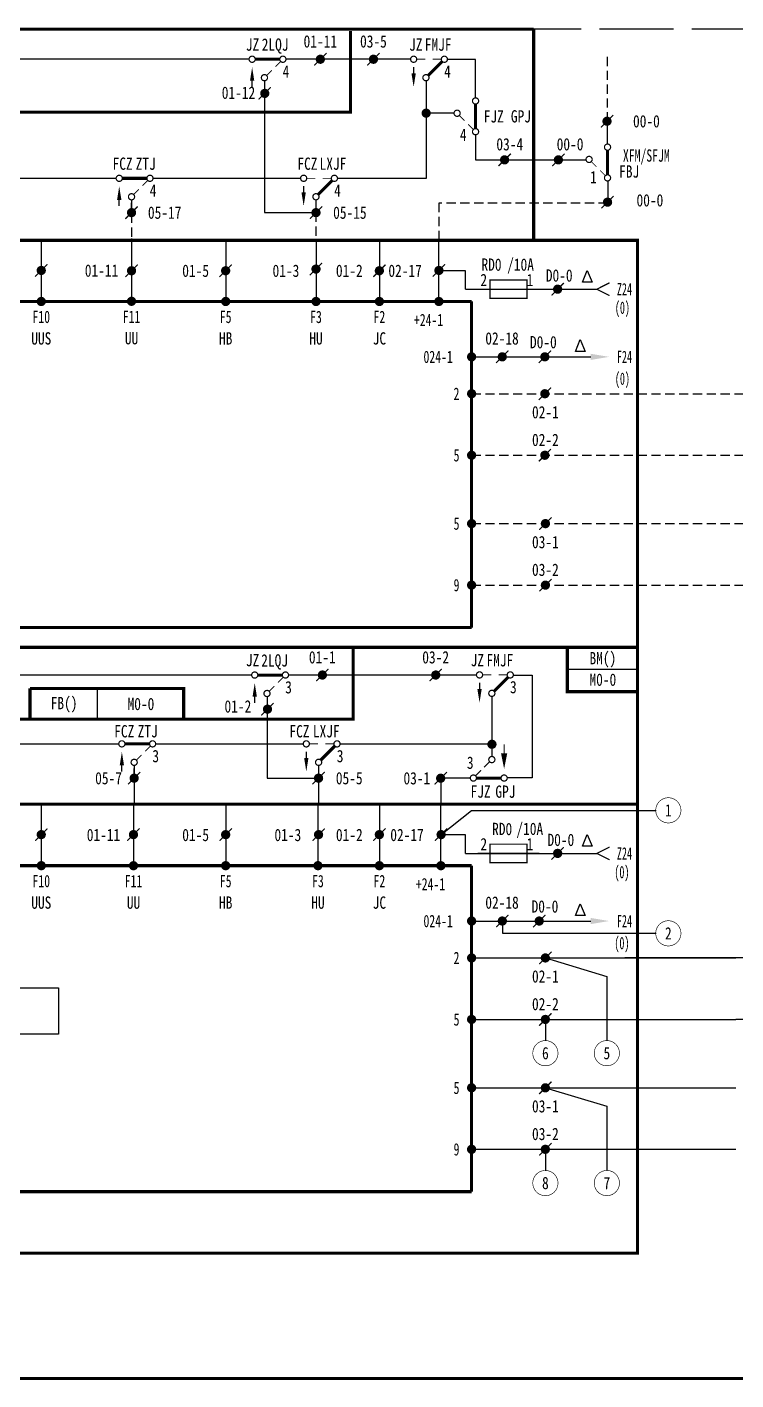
# Model space of a CAD drawing. Header units: millimetres. Extents: x -451 to 0, y -220 to 0.
# Drawn here: x -300.1 to -184.8, y -219.7 to 0.3 of the extents above; entities that cross this region are included whole.
import ezdxf
from ezdxf.enums import TextEntityAlignment as Align

# ---------------------------------------------------------------- set-up
doc = ezdxf.new("R2010")
doc.units = ezdxf.units.MM
doc.linetypes.add('ACAD_ISO02W100', pattern=[15, 12, -3])
doc.linetypes.add('DASHEDX2', pattern=[1.5, 1, -0.5])
for name, color, linetype in [('define', 7, 'Continuous'), ('hide', 7, 'Continuous'), ('tie', 7, 'Continuous')]:
    doc.layers.add(name, color=color, linetype=linetype)

# ---------------------------------------------------------------- blocks, each defined once
blk = doc.blocks.new('JY')
at = {"const_width": 0.75}
blk.add_lwpolyline([(0.375, 0, -1), (-0.375, 0, -1)], format="xyb", close=True, dxfattribs=at)
at = {"width": 0.7}
blk.add_attdef('Z20', text='', height=2, dxfattribs=at).set_placement((1.5, 0), align=Align.MIDDLE_LEFT)
blk = doc.blocks.new('JX')
at = {"const_width": 0.75}
blk.add_lwpolyline([(-0.375, 0, 1), (0.375, 0, 1)], format="xyb", close=True, dxfattribs=at)
at = {"width": 0.7}
blk.add_attdef('Z20', text='', height=2, dxfattribs=at).set_placement((0, -3.5), align=Align.CENTER)
blk = doc.blocks.new('D1')
at = {"const_width": 0.2}
for points in [[(0, 0.5, -1), (0, -0.5, -1), (0, 0.5)], [(5, 0.5, -1), (5, -0.5, -1), (5, 0.5)], [(3, -2.5, -1), (3, -3.5, -1), (3, -2.5)]]:
    blk.add_lwpolyline(points, format="xyb", dxfattribs=at)
for points, const_width in [([(4.5, 0), (0.5, 0)], 0.5), ([(1.25, -1.25), (0.31, -0.31)], 0.2), ([(2.68, -2.68), (1.75, -1.75)], 0.2)]:
    blk.add_lwpolyline(points, dxfattribs=dict(const_width=const_width))

msp = doc.modelspace()

# ---------------------------------------------------------------- linework, layer by layer
at = {"color": 7}
for p, q in [((-247.52, -0.31), (-247.52, -13.49)), ((-247.52, -13.49), (-378.04, -13.49)), ((-373.08, -24.26), (-285.64, -24.26)), ((-279.64, -24.26), (-255.64, -24.26)), ((-283.14, -29.84), (-283.14, -28.27)), ((-253.14, -27.77), (-253.14, -30.03)), ((-297.82, -34.29), (-297.82, -44.29)), ((-283.14, -34.07), (-283.14, -44.07)), ((-267.82, -34.29), (-267.82, -44.29)), ((-253.13, -34.29), (-253.13, -44.29)), ((-242.82, -34.29), (-242.82, -44.29)), ((-233.14, -44.29), (-233.14, -34.29)), ((-228.82, -39.29), (-233.11, -39.29)), ((-228.82, -42.29), (-228.82, -39.29)), ((-228.82, -42.29), (-207.45, -42.29)), ((-227.82, -53.29), (-208.45, -53.29)), ((-227.82, -59.29), (-227.82, -59.29)), ((-227.82, -69.29), (-227.82, -69.29)), ((-227.82, -80.41), (-227.82, -80.41)), ((-227.82, -90.41), (-227.82, -90.41)), ((-288.66, -112.21), (-288.66, -107.21)), ((-224.53, -108.52), (-224.53, -118.31)), ((-372.66, -116.22), (-285.21, -116.22)), ((-279.21, -116.22), (-255.21, -116.22)), ((-249.21, -116.22), (-224.53, -116.22)), ((-282.71, -119.73), (-282.71, -126.03)), ((-282.71, -121.8), (-282.71, -120.23)), ((-252.71, -119.73), (-252.71, -120.58)), ((-252.71, -120.23), (-252.71, -126.03)), ((-297.82, -126.03), (-297.82, -136.03)), ((-282.82, -126.03), (-282.82, -136.03)), ((-267.82, -126.03), (-267.82, -136.03)), ((-252.82, -126.03), (-252.82, -136.03)), ((-242.82, -126.03), (-242.82, -136.03)), ((-232.82, -136.03), (-232.82, -126.03)), ((-232.82, -131.03), (-227.82, -127.03)), ((-227.82, -127.03), (-197.82, -127.03)), ((-228.82, -131.03), (-232.82, -131.03)), ((-228.82, -134.03), (-228.82, -131.03)), ((-228.82, -134.03), (-207.45, -134.03)), ((-227.82, -145.03), (-208.45, -145.03)), ((-222.82, -145.03), (-222.82, -147.03)), ((-222.82, -147.03), (-197.82, -147.03)), ((-227.82, -151.03), (-227.82, -151.03)), ((-227.82, -151.03), (-184.82, -151.03)), ((-215.82, -151.03), (-205.82, -154.03)), ((-125.35, -151.03), (-184.82, -151.03)), ((-205.82, -154.03), (-205.82, -164.52)), ((-227.82, -161.03), (-227.82, -161.03)), ((-227.82, -161.03), (-184.82, -161.03)), ((-215.82, -161.03), (-215.82, -164.52)), ((-135.35, -161.03), (-184.82, -161.03)), ((-227.82, -172.15), (-227.82, -172.15)), ((-227.82, -172.15), (-184.82, -172.15)), ((-215.82, -172.15), (-205.82, -175.15)), ((-205.82, -175.15), (-205.82, -185.64)), ((-227.82, -182.15), (-227.82, -182.15)), ((-227.82, -182.15), (-184.82, -182.15)), ((-215.82, -182.15), (-215.82, -185.64))]:
    msp.add_line(p, q, dxfattribs=at)
for p, q in [((-264.02, -4.9), (-309.65, -4.9)), ((-237.75, -4.9), (-258.02, -4.9)), ((-205.66, -24.65), (-205.66, -28.01)), ((-263.6, -105.03), (-309.22, -105.03)), ((-226.95, -105.03), (-257.6, -105.03)), ((-200.71, -104.14), (-212.24, -104.14)), ((-184.82, -151.03), (-202.87, -151.03))]:
    msp.add_line(p, q)
at = {"linetype": 'DASHEDX2', "ltscale": 1.5}
for p, q in [((-205.73, -15.01), (-205.73, -4.48)), ((-283.14, -27.77), (-283.14, -34.07)), ((-253.14, -29.85), (-253.14, -34.07))]:
    msp.add_line(p, q, dxfattribs=at)
at = {"color": 7, "linetype": 'DASHEDX2', "ltscale": 1.5}
for p, q in [((-205.73, -15.35), (-205.73, -14.56)), ((-227.82, -59.29), (-177.59, -59.29)), ((-227.82, -69.29), (-177.59, -69.29)), ((-227.82, -80.41), (-177.59, -80.41)), ((-227.82, -90.41), (-177.59, -90.41))]:
    msp.add_line(p, q, dxfattribs=at)
at = {"color": 7}
for points, const_width in [([(-100.9, 0), (-100.9, -219.4), (-450.73, -219.4)], 0.5), ([(-217.72, 0.08), (-217.72, -34.34)], 0.5), ([(-247.52, -0.31), (-247.52, -13.49), (-406.33, -13.49), (-406.33, -34.34)], 0.5), ([(-253.42, -5.9), (-251.42, -3.9)], 0.2), ([(-244.78, -5.9), (-242.78, -3.9)], 0.2), ([(-263.02, -4.9), (-259.02, -4.9)], 0.5), ([(-258.88, -5.25), (-259.72, -6.1)], 0.15), ([(-236.75, -4.9), (-235.35, -4.9)], 0.15), ([(-232.6, -5.25), (-234.89, -7.54)], 0.5), ([(-234.15, -4.9), (-232.75, -4.9)], 0.15), ([(-260.32, -6.7), (-261.17, -7.54)], 0.15), ([(-262.47, -11.45), (-260.47, -9.45)], 0.2), ([(-206.8, -15.98), (-204.8, -13.98)], 0.2), ([(-223.45, -22.26), (-221.45, -20.26)], 0.2), ([(-214.71, -22.26), (-212.71, -20.26)], 0.2), ([(-284.64, -24.26), (-280.64, -24.26)], 0.5), ([(-254.64, -24.26), (-253.24, -24.26)], 0.15), ([(-252.04, -24.26), (-250.64, -24.26)], 0.15), ([(-281.94, -26.06), (-282.78, -26.9)], 0.15), ([(-280.49, -24.61), (-281.34, -25.46)], 0.15), ([(-250.49, -24.61), (-252.78, -26.9)], 0.5), ([(-206.71, -29.14), (-204.71, -27.14)], 0.2), ([(-284.14, -30.84), (-282.14, -28.84)], 0.2), ([(-254.13, -30.84), (-252.13, -28.84)], 0.2), ([(-247.1, -100.53), (-247.1, -112.21), (-377.79, -112.21), (-377.79, -100.46)], 0.5), ([(-212.25, -100.53), (-212.25, -107.74), (-200.72, -107.74)], 0.5), ([(-262.6, -105.03), (-258.6, -105.03)], 0.5), ([(-258.46, -105.39), (-259.3, -106.23)], 0.15), ([(-253.1, -106.03), (-251.1, -104.03)], 0.2), ([(-234.66, -106.03), (-232.66, -104.03)], 0.2), ([(-226.03, -105.01), (-224.63, -105.01)], 0.15), ([(-221.88, -105.37), (-224.17, -107.66)], 0.5), ([(-223.43, -105.01), (-222.03, -105.01)], 0.15), ([(-299.66, -107.21), (-274.66, -107.21), (-274.66, -112.21)], 0.5), ([(-299.66, -107.21), (-299.66, -112.21), (-274.66, -112.21)], 0.5), ([(-259.9, -106.83), (-260.75, -107.68)], 0.15), ([(-262.03, -111.58), (-260.03, -109.58)], 0.2), ([(-284.21, -116.22), (-280.21, -116.22)], 0.5), ([(-280.07, -116.57), (-280.91, -117.42)], 0.15), ([(-254.21, -116.22), (-252.81, -116.22)], 0.15), ([(-250.07, -116.57), (-252.36, -118.86)], 0.5), ([(-251.61, -116.22), (-250.21, -116.22)], 0.15), ([(-222.53, -117.78), (-222.53, -116.28)], 0.2), ([(-281.51, -118.02), (-282.36, -118.86)], 0.15), ([(-283.71, -122.8), (-281.71, -120.8)], 0.2), ([(-253.71, -122.8), (-251.71, -120.8)], 0.2), ([(-233.85, -122.81), (-231.85, -120.81)], 0.2), ([(-200.82, -126.03), (-200.82, -199.04), (-426.66, -199.04), (-426.66, -126.03), (-200.82, -126.03)], 0.5), ([(-415.82, -136.03), (-227.82, -136.03)], 0.5), ([(-227.82, -189.04), (-227.82, -136.03)], 0.5), ([(-415.82, -189.04), (-227.82, -189.04)], 0.5)]:
    msp.add_lwpolyline(points, dxfattribs=dict(at, const_width=const_width))
for points, const_width in [([(-264.02, -4.9, 1), (-263.02, -4.9, 1)], 0.2), ([(-259.02, -4.9, 1), (-258.02, -4.9, 1)], 0.2), ([(-252.8, -4.9, 1), (-252.05, -4.9, 1)], 0.75), ([(-244.16, -4.9, 1), (-243.41, -4.9, 1)], 0.75), ([(-237.75, -4.9, 1), (-236.75, -4.9, 1)], 0.2), ([(-232.75, -4.9, 1), (-231.75, -4.9, 1)], 0.2), ([(-262.02, -7.9, 1), (-261.02, -7.9, 1)], 0.2), ([(-235.75, -7.9, 1), (-234.75, -7.9, 1)], 0.2), ([(-261.84, -10.45, 1), (-261.09, -10.45, 1)], 0.75), ([(-234.84, -13.67, -1), (-235.59, -13.67, -1)], 0.75), ([(-206.17, -14.98, 1), (-205.42, -14.98, 1)], 0.75), ([(-222.83, -21.26, 1), (-222.08, -21.26, 1)], 0.75), ([(-214.08, -21.26, 1), (-213.33, -21.26, 1)], 0.75), ([(-285.64, -24.26, 1), (-284.64, -24.26, 1)], 0.2), ([(-280.64, -24.26, 1), (-279.64, -24.26, 1)], 0.2), ([(-255.64, -24.26, 1), (-254.64, -24.26, 1)], 0.2), ([(-250.64, -24.26, 1), (-249.64, -24.26, 1)], 0.2), ([(-283.64, -27.26, 1), (-282.64, -27.26, 1)], 0.2), ([(-253.64, -27.26, 1), (-252.64, -27.26, 1)], 0.2), ([(-206.08, -28.14, 1), (-205.33, -28.14, 1)], 0.75), ([(-283.51, -29.84, 1), (-282.76, -29.84, 1)], 0.75), ([(-253.51, -29.84, 1), (-252.76, -29.84, 1)], 0.75), ([(-263.6, -105.03, 1), (-262.6, -105.03, 1)], 0.2), ([(-258.6, -105.03, 1), (-257.6, -105.03, 1)], 0.2), ([(-252.47, -105.03, 1), (-251.72, -105.03, 1)], 0.75), ([(-234.03, -105.03, 1), (-233.28, -105.03, 1)], 0.75), ([(-227.03, -105.01, 1), (-226.03, -105.01, 1)], 0.2), ([(-222.03, -105.01, 1), (-221.03, -105.01, 1)], 0.2), ([(-261.6, -108.03, 1), (-260.6, -108.03, 1)], 0.2), ([(-225.03, -108.01, 1), (-224.03, -108.01, 1)], 0.2), ([(-261.4, -110.58, 1), (-260.65, -110.58, 1)], 0.75), ([(-285.21, -116.22, 1), (-284.21, -116.22, 1)], 0.2), ([(-280.21, -116.22, 1), (-279.21, -116.22, 1)], 0.2), ([(-255.21, -116.22, 1), (-254.21, -116.22, 1)], 0.2), ([(-250.21, -116.22, 1), (-249.21, -116.22, 1)], 0.2), ([(-224.14, -116.29, -1), (-224.89, -116.29, -1)], 0.75), ([(-283.21, -119.22, 1), (-282.21, -119.22, 1)], 0.2), ([(-253.21, -119.22, 1), (-252.21, -119.22, 1)], 0.2), ([(-283.09, -121.8, 1), (-282.34, -121.8, 1)], 0.75), ([(-253.09, -121.8, 1), (-252.34, -121.8, 1)], 0.75), ([(-233.23, -121.81, 1), (-232.48, -121.81, 1)], 0.75), ([(-193.77, -127.03, -1), (-197.87, -127.03, -1)], 0.1), ([(-193.77, -147.03, -1), (-197.87, -147.03, -1)], 0.1), ([(-213.77, -166.52, -1), (-217.87, -166.52, -1)], 0.1), ([(-203.77, -166.52, -1), (-207.87, -166.52, -1)], 0.1), ([(-213.77, -187.64, -1), (-217.87, -187.64, -1)], 0.1), ([(-203.77, -187.64, -1), (-207.87, -187.64, -1)], 0.1)]:
    msp.add_lwpolyline(points, format="xyb", close=True, dxfattribs=dict(at, const_width=const_width))
for points in [[(-263.52, -6.2, 0, 0.7, 0), (-263.52, -8.4, 0.7, 0.7, 0)], [(-237.25, -9.4, 0, 0.7, 0), (-237.25, -7.2, 0.7, 0.7, 0)], [(-285.14, -25.56, 0, 0.7, 0), (-285.14, -27.76, 0.7, 0.7, 0)], [(-255.14, -28.76, 0, 0.7, 0), (-255.14, -26.56, 0.7, 0.7, 0)], [(-263.1, -106.33, 0, 0.7, 0), (-263.1, -108.53, 0.7, 0.7, 0)], [(-226.53, -109.51, 0, 0.7, 0), (-226.53, -107.31, 0.7, 0.7, 0)], [(-284.71, -117.52, 0, 0.7, 0), (-284.71, -119.72, 0.7, 0.7, 0)], [(-254.71, -120.72, 0, 0.7, 0), (-254.71, -118.52, 0.7, 0.7, 0)]]:
    msp.add_lwpolyline(points, format="xyseb", dxfattribs=at)
for points in [[(-237.25, -6.2), (-237.25, -7.2)], [(-263.52, -9.4), (-263.52, -8.4)], [(-255.14, -25.56), (-255.14, -26.56)], [(-285.14, -28.76), (-285.14, -27.76)], [(-226.53, -106.31), (-226.53, -107.31)], [(-263.1, -109.53), (-263.1, -108.53)], [(-254.71, -117.52), (-254.71, -118.52)], [(-284.71, -120.72), (-284.71, -119.72)]]:
    msp.add_lwpolyline(points, dxfattribs=at)
for points in [[(-227.18, -11.18), (-227.18, -4.92), (-231.75, -4.92)], [(-261.51, -8.4), (-261.51, -29.84), (-253.09, -29.84)], [(-235.21, -8.45), (-235.21, -24.28), (-249.61, -24.28)], [(-230.7, -13.67), (-235.21, -13.67)], [(-205.73, -18.69), (-205.73, -15.01)], [(-227.17, -17.2), (-227.17, -21.23), (-209.2, -21.23)], [(-221.01, -105.03), (-217.97, -105.03), (-217.97, -121.73), (-222.07, -121.73)], [(-261.08, -108.56), (-261.08, -121.8), (-252.82, -121.8)], [(-232.78, -126.03), (-232.78, -121.74), (-228.07, -121.74)]]:
    msp.add_lwpolyline(points)
for points in [[(-229.18, -9.48, 0, 0, 0), (-229.18, -10.48, 0.8, 0, 0), (-229.18, -12.68, 0, 0, 0)], [(-207.71, -20.19, 0, 0, 0), (-207.71, -19.19, 0.8, 0, 0), (-207.71, -16.99, 0, 0, 0)]]:
    msp.add_lwpolyline(points, format="xyseb")
for points, const_width in [([(-230.68, -13.68, 1), (-229.68, -13.68, 1)], 0.2), ([(-227.68, -11.68, 1), (-226.68, -11.68, 1)], 0.2), ([(-227.68, -16.68, 1), (-226.68, -16.68, 1)], 0.2), ([(-206.21, -19.19, 1), (-205.21, -19.19, 1)], 0.2), ([(-209.21, -21.19, 1), (-208.21, -21.19, 1)], 0.2), ([(-206.21, -24.19, 1), (-205.21, -24.19, 1)], 0.2), ([(-298.2, -39.24, 1), (-297.45, -39.24, 1)], 0.75), ([(-283.51, -39.29, 1), (-282.76, -39.29, 1)], 0.75), ([(-268.2, -39.29, 1), (-267.45, -39.29, 1)], 0.75), ([(-253.51, -39.02, 1), (-252.76, -39.02, 1)], 0.75), ([(-243.2, -39.29, 1), (-242.45, -39.29, 1)], 0.75), ([(-233.51, -39.24, 1), (-232.76, -39.24, 1)], 0.75), ([(-214.2, -42.29, 1), (-213.45, -42.29, 1)], 0.75), ([(-223.21, -53.29, 1), (-222.46, -53.29, 1)], 0.75), ([(-216.28, -53.29, 1), (-215.53, -53.29, 1)], 0.75), ([(-216.28, -59.29, 1), (-215.53, -59.29, 1)], 0.75), ([(-216.28, -69.29, 1), (-215.53, -69.29, 1)], 0.75), ([(-216.19, -80.41, 1), (-215.44, -80.41, 1)], 0.75), ([(-216.19, -90.41, 1), (-215.44, -90.41, 1)], 0.75), ([(-298.2, -130.98, 1), (-297.45, -130.98, 1)], 0.75), ([(-283.2, -130.98, 1), (-282.45, -130.98, 1)], 0.75), ([(-268.2, -130.98, 1), (-267.45, -130.98, 1)], 0.75), ([(-253.09, -130.98, 1), (-252.34, -130.98, 1)], 0.75), ([(-243.2, -130.98, 1), (-242.45, -130.98, 1)], 0.75), ([(-233.16, -130.98, 1), (-232.41, -130.98, 1)], 0.75), ([(-214.2, -134.03, 1), (-213.45, -134.03, 1)], 0.75), ([(-223.2, -145.03, 1), (-222.45, -145.03, 1)], 0.75), ([(-217.2, -145.03, 1), (-216.45, -145.03, 1)], 0.75), ([(-216.2, -151.03, 1), (-215.45, -151.03, 1)], 0.75), ([(-216.2, -161.03, 1), (-215.45, -161.03, 1)], 0.75), ([(-216.2, -172.15, 1), (-215.45, -172.15, 1)], 0.75), ([(-216.2, -182.15, 1), (-215.45, -182.15, 1)], 0.75)]:
    msp.add_lwpolyline(points, format="xyb", close=True, dxfattribs=dict(const_width=const_width))
for points, const_width in [([(-227.18, -16.18), (-227.18, -12.18)], 0.5), ([(-228.98, -14.88), (-229.82, -14.03)], 0.15), ([(-227.53, -16.32), (-228.38, -15.48)], 0.15), ([(-205.71, -23.69), (-205.71, -19.69)], 0.5), ([(-207.51, -22.39), (-208.35, -21.55)], 0.15), ([(-206.06, -23.84), (-206.91, -22.99)], 0.15), ([(-298.82, -40.24), (-296.82, -38.24)], 0.2), ([(-284.14, -40.29), (-282.14, -38.29)], 0.2), ([(-268.82, -40.29), (-266.82, -38.29)], 0.2), ([(-254.14, -40.02), (-252.14, -38.02)], 0.2), ([(-243.82, -40.29), (-241.82, -38.29)], 0.2), ([(-234.14, -40.24), (-232.14, -38.24)], 0.2), ([(-214.82, -43.29), (-212.82, -41.29)], 0.2), ([(-205.38, -43.33), (-207.45, -42.29), (-205.38, -41.25)], 0.2), ([(-216.82, -42.29), (-226.82, -42.29)], 0.2), ([(-223.84, -54.29), (-221.84, -52.29)], 0.2), ([(-216.9, -54.29), (-214.9, -52.29)], 0.2), ([(-216.9, -60.29), (-214.9, -58.29)], 0.2), ([(-216.9, -70.29), (-214.9, -68.29)], 0.2), ([(-216.81, -81.41), (-214.81, -79.41)], 0.2), ([(-216.81, -91.41), (-214.81, -89.41)], 0.2), ([(-298.82, -131.98), (-296.82, -129.98)], 0.2), ([(-283.82, -131.98), (-281.82, -129.98)], 0.2), ([(-268.82, -131.98), (-266.82, -129.98)], 0.2), ([(-253.71, -131.98), (-251.71, -129.98)], 0.2), ([(-243.82, -131.98), (-241.82, -129.98)], 0.2), ([(-233.78, -131.98), (-231.78, -129.98)], 0.2), ([(-216.82, -134.03), (-226.82, -134.03)], 0.2), ([(-214.82, -135.03), (-212.82, -133.03)], 0.2), ([(-205.38, -135.07), (-207.45, -134.03), (-205.38, -132.99)], 0.2), ([(-223.82, -146.03), (-221.82, -144.03)], 0.2), ([(-217.82, -146.03), (-215.82, -144.03)], 0.2), ([(-216.82, -152.03), (-214.82, -150.03)], 0.2), ([(-216.82, -162.03), (-214.82, -160.03)], 0.2), ([(-216.82, -173.15), (-214.82, -171.15)], 0.2), ([(-216.82, -183.15), (-214.82, -181.15)], 0.2)]:
    msp.add_lwpolyline(points, dxfattribs=dict(const_width=const_width))
at = {"linetype": 'DASHEDX2', "ltscale": 1.5}
msp.add_lwpolyline([(-205.66, -28.28), (-233.14, -28.28), (-233.14, -34.16)], dxfattribs=at)
at = {"color": 7, "const_width": 0.5}
msp.add_lwpolyline([(-200.82, -100.53), (-426.66, -100.53), (-426.66, -34.34), (-200.82, -34.34)], close=True, dxfattribs=at)
at = {"const_width": 0.2}
for points in [[(-221.82, -40.79), (-218.82, -40.79), (-218.82, -43.79), (-224.82, -43.79), (-224.82, -40.79)], [(-221.82, -132.53), (-218.82, -132.53), (-218.82, -135.53), (-224.82, -135.53), (-224.82, -132.53)]]:
    msp.add_lwpolyline(points, close=True, dxfattribs=at)
at = {"color": 7, "linetype": 'DASHEDX2', "ltscale": 1.5, "const_width": 0.5}
for points in [[(-415.82, -44.29), (-227.82, -44.29)], [(-227.82, -97.31), (-227.82, -44.29)], [(-415.82, -97.31), (-227.82, -97.31)]]:
    msp.add_lwpolyline(points, dxfattribs=at)
msp.add_lwpolyline([(-325, -155.88), (-295, -155.88), (-295, -163.4), (-325, -163.4)], close=True)
for points in [[(-208.45, -52.79), (-208.45, -53.79), (-205.45, -53.29)], [(-208.45, -144.53), (-208.45, -145.53), (-205.45, -145.03)]]:
    msp.add_solid(points)
at = {"color": 7}
msp.add_solid([(-223.03, -117.78), (-222.03, -117.78), (-222.53, -120.28)], dxfattribs=at)
at = {"layer": 'define'}
for p, q in [((-209.79, -41.15), (-209, -39.24)), ((-209, -39.24), (-208.21, -41.15)), ((-208.21, -41.15), (-209.79, -41.15)), ((-210.94, -52.4), (-210.15, -50.49)), ((-210.15, -50.49), (-209.36, -52.4)), ((-209.36, -52.4), (-210.94, -52.4)), ((-209.79, -132.88), (-209, -130.97)), ((-209, -130.97), (-208.21, -132.88)), ((-208.21, -132.88), (-209.79, -132.88)), ((-210.94, -144.14), (-210.15, -142.23)), ((-210.15, -142.23), (-209.36, -144.14)), ((-209.36, -144.14), (-210.94, -144.14))]:
    msp.add_line(p, q, dxfattribs=at)
at = {"layer": 'define', "const_width": 0.5}
for points in [[(-217.72, 0), (-450.73, 0), (-450.73, -100.53)], [(-200.82, -100.53), (-200.82, -126.03), (-450.73, -126.03), (-450.73, -100.53), (-200.82, -100.53)]]:
    msp.add_lwpolyline(points, dxfattribs=at)
at = {"layer": 'hide', "linetype": 'ACAD_ISO02W100'}
msp.add_lwpolyline([(0, 0), (-450.73, 0), (-450.73, -219.4), (0, -219.4)], close=True, dxfattribs=at)

# ---------------------------------------------------------------- block references
at = {"color": 7}
ref = msp.add_blockref('JX', (-297.82, -44.29), dxfattribs=dict(at, xscale=-1))
ref.add_attrib('Z20', 'F10', dxfattribs={"height": 2, "width": 0.7}).set_placement((-297.82, -47.79), align=Align.CENTER)
ref = msp.add_blockref('JX', (-283.14, -44.26), dxfattribs=dict(at, xscale=-1))
ref.add_attrib('Z20', 'F11', dxfattribs={"height": 2, "width": 0.7}).set_placement((-283.14, -47.76), align=Align.CENTER)
ref = msp.add_blockref('JX', (-267.82, -44.29), dxfattribs=dict(at, xscale=-1))
ref.add_attrib('Z20', 'F5', dxfattribs={"height": 2, "width": 0.7}).set_placement((-267.82, -47.79), align=Align.CENTER)
ref = msp.add_blockref('JX', (-253.13, -44.29), dxfattribs=dict(at, xscale=-1))
ref.add_attrib('Z20', 'F3', dxfattribs={"height": 2, "width": 0.7}).set_placement((-253.13, -47.79), align=Align.CENTER)
ref = msp.add_blockref('JX', (-242.82, -44.29), dxfattribs=dict(at, xscale=-1))
ref.add_attrib('Z20', 'F2', dxfattribs={"height": 2, "width": 0.7}).set_placement((-242.82, -47.79), align=Align.CENTER)
ref = msp.add_blockref('JY', (-233.14, -44.29), dxfattribs=dict(at, xscale=-1))
ref.add_attrib('Z20', '+24-1', dxfattribs={"height": 2, "width": 0.7}).set_placement((-237.2, -47.29), align=Align.MIDDLE_LEFT)
ref = msp.add_blockref('JY', (-227.82, -53.29), dxfattribs=at)
ref.add_attrib('Z20', '024-1', dxfattribs={"height": 2, "width": 0.7}).set_placement((-235.65, -53.29), align=Align.MIDDLE_LEFT)
ref = msp.add_blockref('JY', (-227.82, -59.29), dxfattribs=at)
ref.add_attrib('Z20', '2', dxfattribs={"height": 2, "width": 0.7}).set_placement((-230.75, -59.29), align=Align.MIDDLE_LEFT)
ref = msp.add_blockref('JY', (-227.82, -69.29), dxfattribs=at)
ref.add_attrib('Z20', '5', dxfattribs={"height": 2, "width": 0.7}).set_placement((-230.75, -69.29), align=Align.MIDDLE_LEFT)
ref = msp.add_blockref('JY', (-227.82, -80.41), dxfattribs=at)
ref.add_attrib('Z20', '5', dxfattribs={"height": 2, "width": 0.7}).set_placement((-230.75, -80.41), align=Align.MIDDLE_LEFT)
ref = msp.add_blockref('JY', (-227.82, -90.41), dxfattribs=at)
ref.add_attrib('Z20', '9', dxfattribs={"height": 2, "width": 0.7}).set_placement((-230.75, -90.41), align=Align.MIDDLE_LEFT)
at = {"color": 7, "xscale": -1, "rotation": 180}
msp.add_blockref('D1', (-227.53, -121.78), dxfattribs=at)
at = {"color": 7}
ref = msp.add_blockref('JX', (-297.82, -136.03), dxfattribs=dict(at, xscale=-1))
ref.add_attrib('Z20', 'F10', dxfattribs={"height": 2, "width": 0.7}).set_placement((-297.82, -139.53), align=Align.CENTER)
ref = msp.add_blockref('JX', (-282.82, -136.03), dxfattribs=dict(at, xscale=-1))
ref.add_attrib('Z20', 'F11', dxfattribs={"height": 2, "width": 0.7}).set_placement((-282.82, -139.53), align=Align.CENTER)
ref = msp.add_blockref('JX', (-267.82, -136.03), dxfattribs=dict(at, xscale=-1))
ref.add_attrib('Z20', 'F5', dxfattribs={"height": 2, "width": 0.7}).set_placement((-267.82, -139.53), align=Align.CENTER)
ref = msp.add_blockref('JX', (-252.82, -136.03), dxfattribs=dict(at, xscale=-1))
ref.add_attrib('Z20', 'F3', dxfattribs={"height": 2, "width": 0.7}).set_placement((-252.82, -139.53), align=Align.CENTER)
ref = msp.add_blockref('JX', (-242.82, -136.03), dxfattribs=dict(at, xscale=-1))
ref.add_attrib('Z20', 'F2', dxfattribs={"height": 2, "width": 0.7}).set_placement((-242.82, -139.53), align=Align.CENTER)
ref = msp.add_blockref('JY', (-232.82, -136.03), dxfattribs=dict(at, xscale=-1))
ref.add_attrib('Z20', '+24-1', dxfattribs={"height": 2, "width": 0.7}).set_placement((-236.89, -139.03), align=Align.MIDDLE_LEFT)
ref = msp.add_blockref('JY', (-227.82, -145.03), dxfattribs=at)
ref.add_attrib('Z20', '024-1', dxfattribs={"height": 2, "width": 0.7}).set_placement((-235.65, -145.03), align=Align.MIDDLE_LEFT)
ref = msp.add_blockref('JY', (-227.82, -151.03), dxfattribs=at)
ref.add_attrib('Z20', '2', dxfattribs={"height": 2, "width": 0.7}).set_placement((-230.75, -151.03), align=Align.MIDDLE_LEFT)
ref = msp.add_blockref('JY', (-227.82, -161.03), dxfattribs=at)
ref.add_attrib('Z20', '5', dxfattribs={"height": 2, "width": 0.7}).set_placement((-230.75, -161.03), align=Align.MIDDLE_LEFT)
ref = msp.add_blockref('JY', (-227.82, -172.15), dxfattribs=at)
ref.add_attrib('Z20', '5', dxfattribs={"height": 2, "width": 0.7}).set_placement((-230.75, -172.15), align=Align.MIDDLE_LEFT)
ref = msp.add_blockref('JY', (-227.82, -182.15), dxfattribs=at)
ref.add_attrib('Z20', '9', dxfattribs={"height": 2, "width": 0.7}).set_placement((-230.75, -182.15), align=Align.MIDDLE_LEFT)

# ---------------------------------------------------------------- texts
at = {"color": 4, "width": 0.8}
for s, p in [('JZ', (-262.37, -3.51)), ('JZ', (-235.81, -3.51)), ('FJZ', (-222.58, -15.18)), ('FCZ', (-282.96, -22.88)), ('FCZ', (-252.89, -22.88)), ('RD0', (-222.95, -39.29))]:
    msp.add_text(s, height=2, dxfattribs=at).set_placement(p, align=Align.RIGHT)
at = {"color": 7, "width": 0.8}
for s, p in [('2LQJ', (-261.96, -3.51)), ('FMJF', (-235.44, -3.51)), ('ZTJ', (-282.46, -22.88)), ('LXJF', (-252.55, -22.88)), ('1', (-208.55, -25.07)), ('01-11', (-290.74, -40.26)), ('01-5', (-274.89, -40.29)), ('01-3', (-260.2, -40.29)), ('01-2', (-249.89, -40.29)), ('02-17', (-241.36, -40.29)), ('2', (-226.39, -41.79)), ('2LQJ', (-262.04, -103.65)), ('FMJF', (-225.4, -103.63)), ('ZTJ', (-282.14, -115.17)), ('LXJF', (-253.64, -115.17)), ('3', (-228.59, -120.28)), ('2', (-226.39, -133.53))]:
    msp.add_text(s, height=2, dxfattribs=at).set_placement(p)
for s, p in [('01-11', (-252.43, -3)), ('03-5', (-243.79, -3)), ('FBJ', (-202.19, -24.15)), ('/10A', (-219.86, -39.29)), ('UUS', (-297.82, -51.29)), ('UU', (-283.14, -51.26)), ('HB', (-267.82, -51.29)), ('HU', (-253.13, -51.29)), ('JC', (-242.82, -51.29)), ('02-1', (-215.82, -63.29)), ('02-2', (-215.82, -67.79)), ('03-1', (-215.82, -84.41)), ('03-2', (-215.82, -88.91)), ('GPJ', (-222.32, -124.99)), ('/10A', (-218.36, -131.03)), ('UUS', (-297.82, -143.03)), ('UU', (-282.82, -143.03)), ('HB', (-267.82, -143.03)), ('HU', (-252.82, -143.03)), ('JC', (-242.82, -143.03))]:
    msp.add_text(s, height=2, dxfattribs=at).set_placement(p, align=Align.CENTER)
for s, p in [('4', (-258.02, -6.9)), ('4', (-231.75, -6.9)), ('4', (-279.64, -26.26)), ('4', (-249.64, -26.26)), ('3', (-257.6, -107.03)), ('3', (-221.03, -107.01)), ('3', (-279.21, -118.22)), ('3', (-249.21, -118.22)), ('1', (-195.82, -127.03)), ('2', (-195.82, -147.03)), ('6', (-215.82, -166.52)), ('5', (-205.82, -166.52)), ('8', (-215.82, -187.64)), ('7', (-205.82, -187.64))]:
    msp.add_text(s, height=2, dxfattribs=at).set_placement(p, align=Align.MIDDLE)
for s, p in [('01-12', (-263.02, -10.34)), ('03-4', (-219.44, -18.72)), ('05-17', (-275.03, -29.84)), ('05-15', (-244.9, -29.84)), ('02-18', (-220.15, -50.29)), ('02-18', (-220.15, -142.03))]:
    msp.add_text(s, height=2, dxfattribs=at).set_placement(p, align=Align.MIDDLE_RIGHT)
at = {"width": 0.8}
msp.add_text('GPJ', height=2, dxfattribs=at).set_placement((-218.17, -14.18), align=Align.MIDDLE_RIGHT)
at = {"color": 4, "width": 0.8}
for p in [(-197.21, -14.98), (-209.63, -18.72), (-196.64, -27.83)]:
    msp.add_text('00-0', height=2, dxfattribs=at).set_placement(p, align=Align.MIDDLE_RIGHT)
at = {"width": 0.8}
msp.add_text('4', height=2, dxfattribs=at).set_placement((-229.18, -17.18), align=Align.MIDDLE)
at = {"color": 4, "width": 0.7}
msp.add_text('XFM/SFJM', height=2, dxfattribs=at).set_placement((-199.4, -20.72), align=Align.MIDDLE)
at = {"color": 4}
for s, width, p in [('D0-0', 0.8, (-213.57, -41.06)), ('(0)', 0.6, (-203.29, -46.3)), ('D0-0', 0.8, (-216.15, -51.9)), ('(0)', 0.6, (-203.29, -57.84))]:
    msp.add_text(s, height=2, dxfattribs=dict(at, width=width)).set_placement(p, align=Align.CENTER)
at = {"color": 7}
for s, width, p in [('1', 0.8, (-217.79, -41.79)), ('Z24', 0.6, (-201.73, -43.29)), ('F24', 0.6, (-201.73, -54.29)), ('1', 0.8, (-217.79, -133.53)), ('Z24', 0.6, (-201.73, -135.03)), ('F24', 0.6, (-201.73, -146.03))]:
    msp.add_text(s, height=2, dxfattribs=dict(at, width=width)).set_placement(p, align=Align.RIGHT)
at = {"color": 3, "width": 0.8}
for s, p in [('BM()', (-206.47, -102.44)), ('FB()', (-294.11, -109.75))]:
    msp.add_text(s, height=2, dxfattribs=at).set_placement(p, align=Align.MIDDLE)
for s, p in [('JZ', (-262.36, -103.6)), ('JZ', (-225.8, -103.6)), ('FCZ', (-282.69, -115.17)), ('FCZ', (-254.19, -115.17)), ('FJZ', (-224.73, -124.97)), ('RD0', (-221.22, -131.06))]:
    msp.add_text(s, height=2, dxfattribs=at).set_placement(p, align=Align.RIGHT)
at = {"color": 5, "width": 0.8}
for p in [(-206.47, -105.8), (-281.61, -109.75)]:
    msp.add_text('M0-0', height=2, dxfattribs=at).set_placement(p, align=Align.MIDDLE)
at = {"color": 3, "width": 0.8}
for s, p in [('01-5', (-274.89, -132.03)), ('01-2', (-249.89, -132.03))]:
    msp.add_text(s, height=2, dxfattribs=at).set_placement(p)
at = {"color": 3}
for s, width, p in [('D0-0', 0.8, (-213.3, -132.83)), ('(0)', 0.6, (-203.37, -138.07)), ('D0-0', 0.8, (-215.89, -143.66)), ('(0)', 0.6, (-203.37, -149.61))]:
    msp.add_text(s, height=2, dxfattribs=dict(at, width=width)).set_placement(p, align=Align.CENTER)
at = {"layer": 'tie', "color": 3, "width": 0.8}
for s, p in [('01-1', (-252.11, -103.14)), ('03-2', (-233.67, -103.14)), ('02-1', (-215.82, -155.03)), ('02-2', (-215.82, -159.53)), ('03-1', (-215.82, -176.15)), ('03-2', (-215.82, -180.65))]:
    msp.add_text(s, height=2, dxfattribs=at).set_placement(p, align=Align.CENTER)
for s, p in [('01-2', (-263.66, -110.13)), ('05-7', (-284.7, -121.8)), ('05-5', (-245.55, -121.8)), ('03-1', (-234.55, -121.81))]:
    msp.add_text(s, height=2, dxfattribs=at).set_placement(p, align=Align.MIDDLE_RIGHT)
for s, p in [('01-11', (-290.42, -132.03)), ('01-3', (-259.89, -132.03)), ('02-17', (-241.05, -132.03))]:
    msp.add_text(s, height=2, dxfattribs=at).set_placement(p)

doc.saveas('drawing.dxf')
